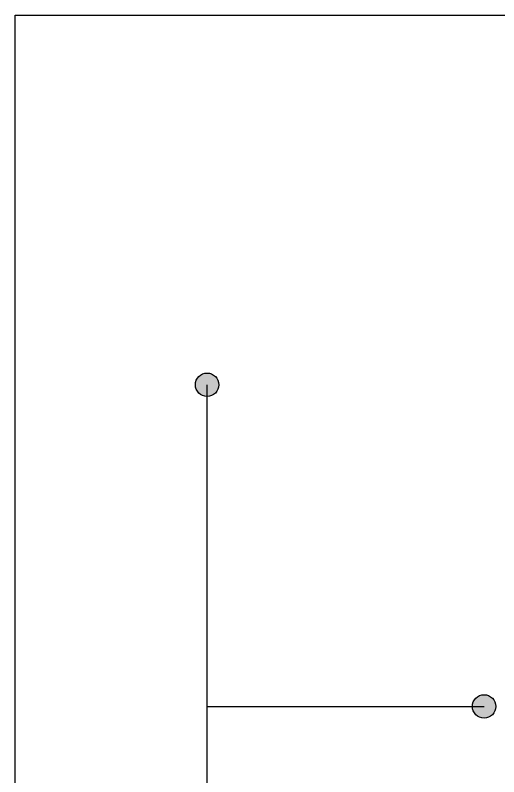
# Model space of a CAD drawing. Header units: millimetres. Extents: x 4 to 3929, y -454 to 587.
# Drawn here: x 1072.1 to 1175.3, y -174.2 to -11.7 of the extents above; entities that cross this region are included whole.
import ezdxf

# ---------------------------------------------------------------- set-up
doc = ezdxf.new("R2010")
doc.units = ezdxf.units.MM
doc.header["$LTSCALE"] = 10
doc.layers.add('CZ-LIN1', color=7, linetype='Continuous')
doc.layers.add('CZ-TABL-LIN1', color=4, linetype='Continuous')

# ---------------------------------------------------------------- blocks, each defined once
blk = doc.blocks.new('WO')
at = {"layer": 'CZ-LIN1'}
h = blk.add_hatch(color=256, dxfattribs=at)
h.dxf.hatch_style = 1
edge = h.paths.add_edge_path()
edge.add_arc((0, 0), 2.5, 0, 360)
blk.add_circle((0, 0), 2.5, dxfattribs=at)

msp = doc.modelspace()

# ---------------------------------------------------------------- linework, layer by layer
at = {"layer": 'CZ-LIN1'}
for p, q in [((1113.06, -227.84), (1113.06, -90.53)), ((1113.06, -159.18), (1172.2, -159.18))]:
    msp.add_line(p, q, dxfattribs=at)
at = {"layer": 'CZ-TABL-LIN1', "flags": 128}
msp.add_lwpolyline([(1072.09, -378.79), (1072.09, -11.68), (1378.65, -11.68), (1378.65, -378.79)], close=True, dxfattribs=at)

# ---------------------------------------------------------------- block references
at = {"layer": 'CZ-LIN1'}
for p in [(1113.06, -90.53), (1172.2, -159.18)]:
    msp.add_blockref('WO', p, dxfattribs=at)

doc.saveas('drawing.dxf')
